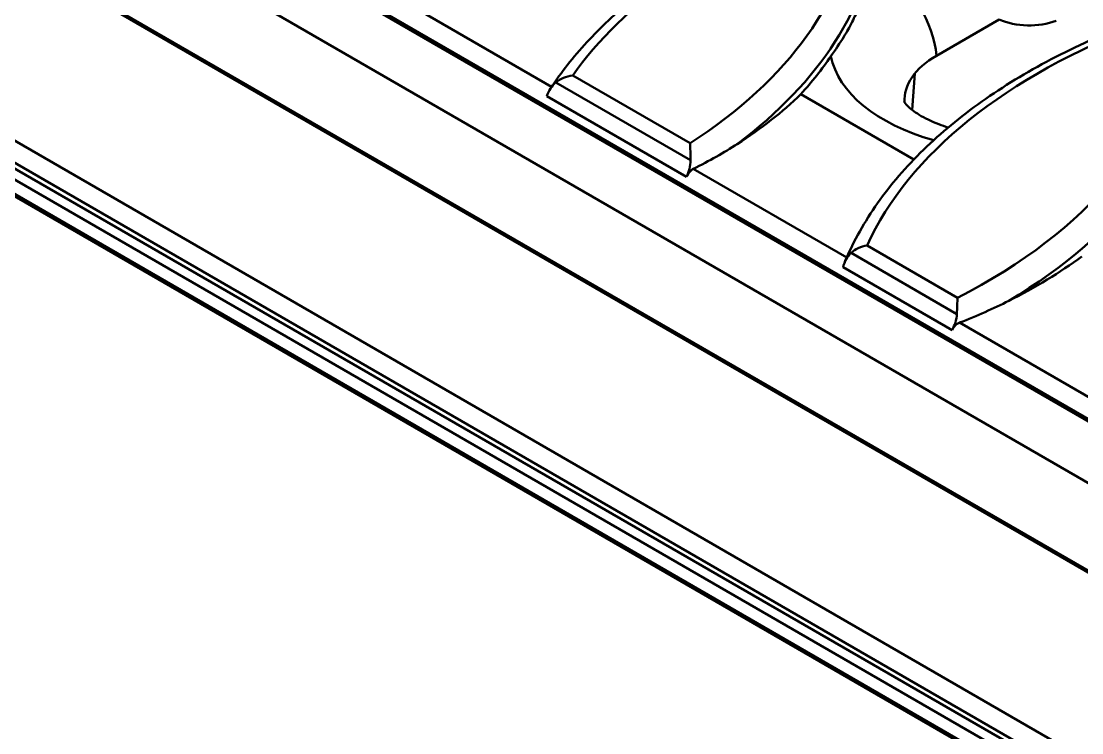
# Model space of a CAD drawing. Header units: millimetres. Extents: x 0 to 2774, y -40 to 1485.
# Drawn here: x 368.42 to 407.35, y 225.87 to 251.98 of the extents above; entities that cross this region are included whole.
import ezdxf

# ---------------------------------------------------------------- set-up
doc = ezdxf.new("R2010")
doc.units = ezdxf.units.MM
doc.header["$LTSCALE"] = 2.5
doc.layers.add('Sichtbar (ISO)', color=7, linetype='Continuous', lineweight=50)
doc.layers.add('Sichtbar schmal (ISO)', color=7, linetype='Continuous', lineweight=50)

msp = doc.modelspace()

# ---------------------------------------------------------------- linework, layer by layer
at = {"layer": 'Sichtbar (ISO)'}
for p, q in [((452.933, 211.197), (276.157, 313.26)), ((274.087, 312.124), (450.864, 210.062)), ((272.725, 300.664), (449.501, 198.602)), ((402.014, 250.717), (404.32, 252.048)), ((397.039, 249.303), (401.185, 246.909))]:
    msp.add_line(p, q, dxfattribs=at)
for centre, major_axis, ratio, start_param, end_param in [((405.426, 252.872), (-1.806, 0), 0.57735, 0.911322, 2.150508), ((374.985, 255.962), (24.887, 0), 0.57735, 5.801332, 5.908303), ((404.843, 249.084), (-4, 0), 0.57735, 5.497787, 6.318229), ((375.101, 256.474), (-24.827, 1.503), 0.532612, 2.512526, 2.685694), ((386.886, 251.768), (-24.845, 1.504), 0.532612, 2.400366, 2.570371)]:
    msp.add_ellipse(centre, major_axis=major_axis, ratio=ratio, start_param=start_param, end_param=end_param, dxfattribs=at)
for points, knots in [([(397.538, 256.506), (396.674, 256.179), (395.845, 255.821), (394.265, 255.045), (393.516, 254.627), (392.108, 253.738), (391.451, 253.267), (390.238, 252.275), (389.682, 251.756), (388.684, 250.674), (388.24, 250.112), (387.857, 249.533)], [2.9359057, 2.9359057, 2.9359057, 2.9359057, 3.0612327, 3.0612327, 3.1865597, 3.1865597, 3.3118867, 3.3118867, 3.4372137, 3.4372137, 3.5625408, 3.5625408, 3.5625408, 3.5625408]), ([(399.505, 253.5), (399.456, 253.338), (399.403, 253.167), (399.293, 252.841), (399.236, 252.682), (399.097, 252.328), (399.014, 252.142), (398.827, 251.766), (398.727, 251.591), (398.471, 251.176), (398.313, 250.947), (398.144, 250.7)], [-0.991078, -0.991078, -0.991078, -0.991078, -0.8220237, -0.8220237, -0.6684605, -0.6684605, -0.4742175, -0.4742175, -0.2754667, -0.2754667, 0, 0, 0, 0]), ([(409.323, 251.969), (408.299, 251.582), (407.322, 251.15), (405.484, 250.204), (404.624, 249.69), (403.038, 248.588), (402.312, 248.001), (401.012, 246.764), (400.438, 246.114), (399.457, 244.761), (399.05, 244.058), (398.734, 243.337)], [2.9359057, 2.9359057, 2.9359057, 2.9359057, 3.0845612, 3.0845612, 3.2332167, 3.2332167, 3.3818722, 3.3818722, 3.5305278, 3.5305278, 3.6791833, 3.6791833, 3.6791833, 3.6791833]), ([(388.041, 249.741), (388.124, 249.809), (388.219, 249.865), (388.43, 249.951), (388.545, 249.981), (388.66, 249.995), (388.661, 249.995), (388.662, 249.995)], [-0.1366304, -0.1366304, -0.1366304, -0.1366304, -0.0703255, -0.0703255, 0, 0, 0.000609, 0.000609, 0.000609, 0.000609]), ([(387.71, 249.235), (387.747, 249.336), (387.796, 249.438), (387.9, 249.599), (387.969, 249.682), (388.041, 249.741)], [0.0289927, 0.0289927, 0.0289927, 0.0289927, 0.0890338, 0.0890338, 0.1444186, 0.1444186, 0.1444186, 0.1444186]), ([(400.828, 249.031), (400.828, 249.031), (400.828, 249.03), (400.836, 249.017), (400.873, 248.955), (401.058, 248.776), (401.197, 248.665), (401.58, 248.432), (401.825, 248.311), (402.217, 248.162), (402.331, 248.122), (402.449, 248.085)], [4.1990628, 4.1990628, 4.1990628, 4.1990628, 4.2281759, 4.2281759, 4.4647664, 4.4647664, 4.6873498, 4.6873498, 4.9143679, 4.9143679, 5.0000756, 5.0000756, 5.0000756, 5.0000756]), ([(392.972, 247.507), (392.972, 247.506), (392.972, 247.505), (392.976, 247.423), (392.98, 247.324), (392.986, 247.114), (392.988, 247.003), (392.99, 246.884)], [-0.1609137, -0.1609137, -0.1609137, -0.1609137, -0.1603329, -0.1603329, -0.0756212, -0.0756212, 0, 0, 0, 0]), ([(392.99, 246.884), (392.991, 246.781), (392.975, 246.663), (392.927, 246.47), (392.89, 246.366), (392.846, 246.27)], [0.9307326, 0.9307326, 0.9307326, 0.9307326, 0.9937766, 0.9937766, 1.052487, 1.052487, 1.052487, 1.052487]), ([(392.846, 246.27), (392.863, 246.307), (392.881, 246.343), (392.926, 246.416), (392.953, 246.453), (393.016, 246.52), (393.052, 246.548), (393.091, 246.567)], [-0.09135507, -0.09135507, -0.09135507, -0.09135507, -0.06693532, -0.06693532, -0.03738814, -0.03738814, -0.00438108, -0.00438108, -0.00438108, -0.00438108]), ([(398.881, 243.483), (398.959, 243.553), (399.05, 243.612), (399.25, 243.705), (399.358, 243.738), (399.467, 243.755), (399.468, 243.756), (399.469, 243.756)], [-0.1321271, -0.1321271, -0.1321271, -0.1321271, -0.0672617, -0.0672617, 0, 0, 0.0006277, 0.0006277, 0.0006277, 0.0006277]), ([(398.587, 242.955), (398.616, 243.06), (398.657, 243.167), (398.75, 243.336), (398.813, 243.422), (398.881, 243.483)], [0.0299703, 0.0299703, 0.0299703, 0.0299703, 0.0913638, 0.0913638, 0.1455959, 0.1455959, 0.1455959, 0.1455959]), ([(398.681, 243.213), (398.679, 243.207), (398.676, 243.202), (398.672, 243.191), (398.67, 243.186), (398.665, 243.176), (398.663, 243.17), (398.659, 243.16), (398.656, 243.154), (398.652, 243.144), (398.65, 243.138), (398.647, 243.133)], [3.687680246, 3.687680246, 3.687680246, 3.687680246, 3.688771128, 3.688771128, 3.68986201, 3.68986201, 3.690952891, 3.690952891, 3.692043773, 3.692043773, 3.693134654, 3.693134654, 3.693134654, 3.693134654]), ([(398.724, 243.314), (398.713, 243.289), (398.701, 243.259), (398.684, 243.221), (398.683, 243.217), (398.681, 243.213)], [-0.10637182, -0.10637182, -0.10637182, -0.10637182, -0.07668037, -0.07668037, -0.0729476, -0.0729476, -0.0729476, -0.0729476]), ([(402.791, 241.838), (402.791, 241.837), (402.791, 241.837), (402.787, 241.759), (402.783, 241.665), (402.774, 241.463), (402.77, 241.355), (402.766, 241.24)], [-0.1532229, -0.1532229, -0.1532229, -0.1532229, -0.1526671, -0.1526671, -0.0728365, -0.0728365, 0, 0, 0, 0]), ([(402.766, 241.24), (402.763, 241.14), (402.741, 241.027), (402.682, 240.84), (402.639, 240.738), (402.589, 240.645)], [0.93695, 0.93695, 0.93695, 0.93695, 0.9973934, 0.9973934, 1.0560861, 1.0560861, 1.0560861, 1.0560861]), ([(402.589, 240.645), (402.603, 240.672), (402.618, 240.697), (402.664, 240.766), (402.697, 240.806), (402.774, 240.877), (402.818, 240.905), (402.865, 240.924)], [-0.08849059, -0.08849059, -0.08849059, -0.08849059, -0.07038083, -0.07038083, -0.03811886, -0.03811886, -0.00189474, -0.00189474, -0.00189474, -0.00189474])]:
    msp.add_open_spline(points, degree=3, knots=knots, dxfattribs=at)
for points in [[(393.091, 246.567), (393.675, 246.857), (394.217, 247.165), (394.704, 247.479)], [(398.734, 243.337), (398.731, 243.329), (398.728, 243.322), (398.724, 243.314)], [(402.865, 240.924), (403.51, 241.174), (404.118, 241.445), (404.671, 241.724)]]:
    msp.add_open_spline(points, degree=3, dxfattribs=at)
at = {"layer": 'Sichtbar schmal (ISO)'}
for p, q in [((276.032, 313.247), (452.808, 211.185)), ((273.38, 309.234), (450.157, 207.172)), ((450.166, 207.241), (273.389, 309.303)), ((273.38, 302.327), (450.157, 200.264)), ((449.626, 199.55), (272.85, 301.612)), ((273.026, 301.714), (449.803, 199.652)), ((272.673, 301.306), (449.449, 199.244)), ((449.449, 198.716), (272.673, 300.778)), ((371.969, 257.953), (426.27, 226.602)), ((387.884, 249.573), (383.096, 252.337)), ((388.662, 249.995), (392.972, 247.507)), ((401.123, 248.73), (401.223, 250.067)), ((388.041, 249.741), (392.99, 246.884)), ((387.71, 249.235), (392.846, 246.27)), ((398.724, 243.314), (393.091, 246.567)), ((399.469, 243.756), (402.791, 241.838)), ((398.881, 243.483), (402.766, 241.24)), ((398.587, 242.955), (402.589, 240.645)), ((409.911, 236.855), (402.865, 240.924))]:
    msp.add_line(p, q, dxfattribs=at)
for centre, major_axis, start_param, end_param in [((411.012, 244.769), (-24.113, 0), 5.2921, 5.898406), ((374.985, 256.778), (24.113, 0), 5.554351, 6.227073), ((374.985, 256.219), (24.86, 0), 5.628405, 6.227073), ((400.078, 251.631), (-1.375, 2.382), 4.018026, 5.497787), ((422.797, 240.233), (-24.113, 0), 5.2921, 6.027387), ((386.771, 252.242), (24.113, 0), 5.439087, 6.227073), ((386.771, 251.683), (24.86, 0), 5.516297, 6.227073), ((404.843, 251.125), (-6.739, 0), 0.109439, 1.121725)]:
    msp.add_ellipse(centre, major_axis=major_axis, ratio=0.57735, start_param=start_param, end_param=end_param, dxfattribs=at)

doc.saveas('drawing.dxf')
